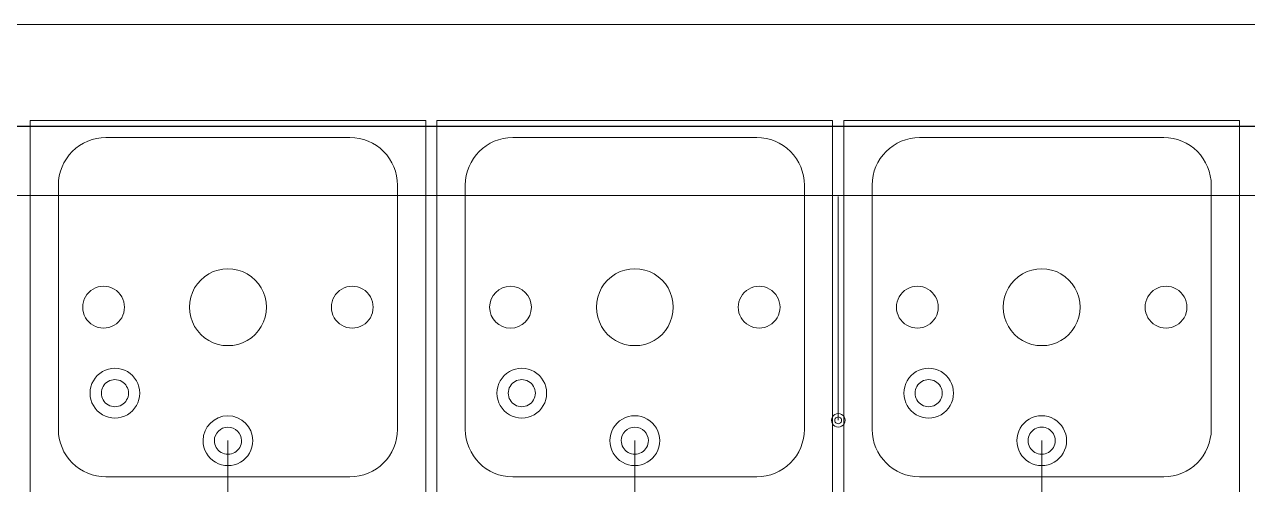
# Model space of a CAD drawing. Extents: x 0 to 220, y -90 to 1.
# Drawn here: x 125.8 to 179.9, y -21.5 to -1.2 of the extents above; entities that cross this region are included whole.
import ezdxf

# ---------------------------------------------------------------- set-up
doc = ezdxf.new("R2010")
doc.units = 0
doc.layers.get('0').update_dxf_attribs({"linetype": 'CONTINUOUS', "lineweight": 5})
doc.layers.add('Cork', color=7, linetype='CONTINUOUS', lineweight=25, true_color=0x000000)

msp = doc.modelspace()

# ---------------------------------------------------------------- linework, layer by layer
at = {"color": 7, "true_color": 0xffffff}
for points in [[(214.8078, -1.185184), (0.80772, -1.185184)], [(143.55826, -21.934444), (143.55826, -5.434604), (126.05766, -5.434604)], [(126.05766, -21.934444), (126.05766, -5.434604)], [(161.55924, -21.934444), (161.55924, -5.434604), (144.05864, -5.434604)], [(144.05864, -21.934444), (144.05864, -5.434604)], [(179.55768, -21.934444), (179.55768, -5.434604), (162.05962, -5.434604)], [(162.05962, -21.934444), (162.05962, -5.434604)], [(129.40792, -6.183904), (140.208, -6.183904)], [(147.4089, -6.183904), (158.20898, -6.183904)], [(165.40988, -6.183904), (176.20996, -6.183904)], [(127.30988, -8.284484), (127.30988, -19.084564)], [(142.30858, -8.284484), (142.30858, -19.084564)], [(145.30832, -8.284484), (145.30832, -19.084564)], [(160.30956, -8.284484), (160.30956, -19.084564)], [(163.3093, -8.284484), (163.3093, -19.084564)], [(178.308, -8.284484), (178.308, -19.084564)], [(193.87058, -8.746764), (118.74246, -8.746764)], [(161.80816, -18.683244), (161.80816, -8.784864)], [(134.80796, -19.584944), (134.80796, -22.683744)], [(152.80894, -19.584944), (152.80894, -22.683744)], [(170.80992, -19.584944), (170.80992, -22.683744)], [(140.208, -21.185144), (129.40792, -21.185144)], [(158.20898, -21.185144), (147.4089, -21.185144)], [(176.20996, -21.185144), (165.40988, -21.185144)]]:
    msp.add_lwpolyline(points, dxfattribs=at)
for points in [[(129.409952, -6.185276), (128.852986, -6.185257), (128.318825, -6.406497), (127.924983, -6.800325)], [(141.695001, -6.800325), (141.301159, -6.406497), (140.766998, -6.185257), (140.210032, -6.185276)], [(147.409916, -6.185276), (146.250191, -6.185377), (145.310101, -7.125547), (145.310098, -8.285272)], [(159.694965, -6.800325), (159.301123, -6.406497), (158.766962, -6.185257), (158.209996, -6.185276)], [(165.40988, -6.185276), (164.250155, -6.185377), (163.310065, -7.125547), (163.310062, -8.285272)], [(177.694929, -6.800325), (177.301087, -6.406497), (176.766926, -6.185257), (176.20996, -6.185276)], [(127.924983, -6.800325), (127.531141, -7.194153), (127.309881, -7.728305), (127.30988, -8.285272)], [(142.310104, -8.285272), (142.310103, -7.728305), (142.088843, -7.194153), (141.695001, -6.800325)], [(160.310068, -8.285272), (160.310067, -7.728305), (160.088807, -7.194153), (159.694965, -6.800325)], [(178.310032, -8.285272), (178.310031, -7.728305), (178.088771, -7.194153), (177.694929, -6.800325)], [(133.109993, -13.685286), (133.109993, -13.077935), (133.434011, -12.516719), (133.959992, -12.213044)], [(133.959992, -12.213044), (134.485974, -11.909368), (135.13401, -11.909368), (135.659992, -12.213044)], [(135.659992, -12.213044), (136.185973, -12.516719), (136.509991, -13.077935), (136.509991, -13.685286)], [(151.109957, -13.685286), (151.109957, -13.077935), (151.433975, -12.516719), (151.959956, -12.213044)], [(151.959956, -12.213044), (152.485938, -11.909368), (153.133974, -11.909368), (153.659956, -12.213044)], [(153.659956, -12.213044), (154.185937, -12.516719), (154.509955, -13.077935), (154.509955, -13.685286)], [(169.109921, -13.685286), (169.109921, -13.077935), (169.433939, -12.516719), (169.95992, -12.213044)], [(169.95992, -12.213044), (170.485902, -11.909368), (171.133938, -11.909368), (171.65992, -12.213044)], [(171.65992, -12.213044), (172.185901, -12.516719), (172.509919, -13.077935), (172.509919, -13.685286)], [(128.384877, -13.685286), (128.384877, -13.354816), (128.56118, -13.049449), (128.847376, -12.884213)], [(128.847376, -12.884213), (129.133572, -12.718978), (129.48618, -12.718978), (129.772376, -12.884213)], [(129.772376, -12.884213), (130.058572, -13.049449), (130.234875, -13.354816), (130.234875, -13.685286)], [(139.385109, -13.685286), (139.385109, -13.354816), (139.561412, -13.049449), (139.847608, -12.884213)], [(139.847608, -12.884213), (140.133804, -12.718978), (140.486412, -12.718978), (140.772608, -12.884213)], [(140.772608, -12.884213), (141.058804, -13.049449), (141.235107, -13.354816), (141.235107, -13.685286)], [(146.385095, -13.685286), (146.385095, -13.174423), (146.799231, -12.760287), (147.310094, -12.760287)], [(147.310094, -12.760287), (147.820957, -12.760287), (148.235093, -13.174423), (148.235093, -13.685286)], [(157.385073, -13.685286), (157.385073, -13.354816), (157.561376, -13.049449), (157.847572, -12.884213)], [(157.847572, -12.884213), (158.133768, -12.718978), (158.486376, -12.718978), (158.772572, -12.884213)], [(158.772572, -12.884213), (159.058768, -13.049449), (159.235071, -13.354816), (159.235071, -13.685286)], [(164.385059, -13.685286), (164.385059, -13.354816), (164.561362, -13.049449), (164.847558, -12.884213)], [(164.847558, -12.884213), (165.133754, -12.718978), (165.486362, -12.718978), (165.772558, -12.884213)], [(165.772558, -12.884213), (166.058754, -13.049449), (166.235057, -13.354816), (166.235057, -13.685286)], [(175.385037, -13.685286), (175.385037, -13.354816), (175.56134, -13.049449), (175.847536, -12.884213)], [(175.847536, -12.884213), (176.133732, -12.718978), (176.48634, -12.718978), (176.772536, -12.884213)], [(176.772536, -12.884213), (177.058732, -13.049449), (177.235035, -13.354816), (177.235035, -13.685286)], [(128.847376, -14.486359), (128.56118, -14.321124), (128.384877, -14.015757), (128.384877, -13.685286)], [(130.234875, -13.685286), (130.234875, -14.015757), (130.058572, -14.321124), (129.772376, -14.486359)], [(133.959992, -15.157529), (133.434011, -14.853853), (133.109993, -14.292638), (133.109993, -13.685286)], [(136.509991, -13.685286), (136.509991, -14.292638), (136.185973, -14.853853), (135.659992, -15.157529)], [(139.847608, -14.486359), (139.561412, -14.321124), (139.385109, -14.015757), (139.385109, -13.685286)], [(141.235107, -13.685286), (141.235107, -14.015757), (141.058804, -14.321124), (140.772608, -14.486359)], [(147.310094, -14.610286), (146.799231, -14.610286), (146.385095, -14.196149), (146.385095, -13.685286)], [(148.235093, -13.685286), (148.235093, -14.196149), (147.820957, -14.610286), (147.310094, -14.610286)], [(151.959956, -15.157529), (151.433975, -14.853853), (151.109957, -14.292638), (151.109957, -13.685286)], [(154.509955, -13.685286), (154.509955, -14.292638), (154.185937, -14.853853), (153.659956, -15.157529)], [(157.847572, -14.486359), (157.561376, -14.321124), (157.385073, -14.015757), (157.385073, -13.685286)], [(159.235071, -13.685286), (159.235071, -14.015757), (159.058768, -14.321124), (158.772572, -14.486359)], [(164.847558, -14.486359), (164.561362, -14.321124), (164.385059, -14.015757), (164.385059, -13.685286)], [(166.235057, -13.685286), (166.235057, -14.015757), (166.058754, -14.321124), (165.772558, -14.486359)], [(169.95992, -15.157529), (169.433939, -14.853853), (169.109921, -14.292638), (169.109921, -13.685286)], [(172.509919, -13.685286), (172.509919, -14.292638), (172.185901, -14.853853), (171.65992, -15.157529)], [(175.847536, -14.486359), (175.56134, -14.321124), (175.385037, -14.015757), (175.385037, -13.685286)], [(177.235035, -13.685286), (177.235035, -14.015757), (177.058732, -14.321124), (176.772536, -14.486359)], [(129.772376, -14.486359), (129.48618, -14.651595), (129.133572, -14.651595), (128.847376, -14.486359)], [(140.772608, -14.486359), (140.486412, -14.651595), (140.133804, -14.651595), (139.847608, -14.486359)], [(158.772572, -14.486359), (158.486376, -14.651595), (158.133768, -14.651595), (157.847572, -14.486359)], [(165.772558, -14.486359), (165.486362, -14.651595), (165.133754, -14.651595), (164.847558, -14.486359)], [(176.772536, -14.486359), (176.48634, -14.651595), (176.133732, -14.651595), (175.847536, -14.486359)], [(135.659992, -15.157529), (135.13401, -15.461204), (134.485974, -15.461204), (133.959992, -15.157529)], [(153.659956, -15.157529), (153.133974, -15.461204), (152.485938, -15.461204), (151.959956, -15.157529)], [(171.65992, -15.157529), (171.133938, -15.461204), (170.485902, -15.461204), (169.95992, -15.157529)], [(128.710002, -17.485279), (128.710002, -17.092286), (128.919661, -16.729147), (129.260002, -16.53265)], [(129.260002, -16.53265), (129.600343, -16.336154), (130.019661, -16.336154), (130.360002, -16.53265)], [(130.360002, -16.53265), (130.700343, -16.729147), (130.910002, -17.092286), (130.910002, -17.485279)], [(146.709966, -17.485279), (146.709966, -17.092286), (146.919625, -16.729147), (147.259966, -16.53265)], [(147.259966, -16.53265), (147.600307, -16.336154), (148.019625, -16.336154), (148.359966, -16.53265)], [(148.359966, -16.53265), (148.700307, -16.729147), (148.909966, -17.092286), (148.909966, -17.485279)], [(164.70993, -17.485279), (164.70993, -17.092286), (164.919589, -16.729147), (165.25993, -16.53265)], [(165.25993, -16.53265), (165.600271, -16.336154), (166.019589, -16.336154), (166.35993, -16.53265)], [(166.35993, -16.53265), (166.700271, -16.729147), (166.90993, -17.092286), (166.90993, -17.485279)], [(129.210003, -17.485279), (129.210003, -17.27092), (129.324362, -17.072844), (129.510003, -16.965665)], [(129.510003, -16.965665), (129.695643, -16.858485), (129.924361, -16.858485), (130.110001, -16.965665)], [(130.110001, -16.965665), (130.295642, -17.072844), (130.410001, -17.27092), (130.410001, -17.485279)], [(147.209967, -17.485279), (147.209967, -17.27092), (147.324326, -17.072844), (147.509967, -16.965665)], [(147.509967, -16.965665), (147.695607, -16.858485), (147.924325, -16.858485), (148.109965, -16.965665)], [(148.109965, -16.965665), (148.295606, -17.072844), (148.409965, -17.27092), (148.409965, -17.485279)], [(165.209931, -17.485279), (165.209931, -17.27092), (165.32429, -17.072844), (165.509931, -16.965665)], [(165.509931, -16.965665), (165.695571, -16.858485), (165.924289, -16.858485), (166.109929, -16.965665)], [(166.109929, -16.965665), (166.29557, -17.072844), (166.409929, -17.27092), (166.409929, -17.485279)], [(129.260002, -18.437907), (128.919661, -18.241411), (128.710002, -17.878271), (128.710002, -17.485279)], [(129.510003, -18.004893), (129.324362, -17.897713), (129.210003, -17.699638), (129.210003, -17.485279)], [(130.410001, -17.485279), (130.410001, -17.699638), (130.295642, -17.897713), (130.110001, -18.004893)], [(130.910002, -17.485279), (130.910002, -17.878271), (130.700343, -18.241411), (130.360002, -18.437907)], [(147.259966, -18.437907), (146.919625, -18.241411), (146.709966, -17.878271), (146.709966, -17.485279)], [(147.509967, -18.004893), (147.324326, -17.897713), (147.209967, -17.699638), (147.209967, -17.485279)], [(148.409965, -17.485279), (148.409965, -17.699638), (148.295606, -17.897713), (148.109965, -18.004893)], [(148.909966, -17.485279), (148.909966, -17.878271), (148.700307, -18.241411), (148.359966, -18.437907)], [(165.25993, -18.437907), (164.919589, -18.241411), (164.70993, -17.878271), (164.70993, -17.485279)], [(165.509931, -18.004893), (165.32429, -17.897713), (165.209931, -17.699638), (165.209931, -17.485279)], [(166.409929, -17.485279), (166.409929, -17.699638), (166.29557, -17.897713), (166.109929, -18.004893)], [(166.90993, -17.485279), (166.90993, -17.878271), (166.700271, -18.241411), (166.35993, -18.437907)], [(130.110001, -18.004893), (129.924361, -18.112072), (129.695643, -18.112072), (129.510003, -18.004893)], [(148.109965, -18.004893), (147.924325, -18.112072), (147.695607, -18.112072), (147.509967, -18.004893)], [(161.659938, -18.425469), (161.752758, -18.371879), (161.867118, -18.371879), (161.959938, -18.425469)], [(166.109929, -18.004893), (165.924289, -18.112072), (165.695571, -18.112072), (165.509931, -18.004893)], [(130.360002, -18.437907), (130.019661, -18.634403), (129.600343, -18.634403), (129.260002, -18.437907)], [(133.709992, -19.585275), (133.709992, -18.977761), (134.202479, -18.485274), (134.809992, -18.485274)], [(134.809992, -18.485274), (135.417505, -18.485274), (135.909992, -18.977761), (135.909992, -19.585275)], [(148.359966, -18.437907), (148.019625, -18.634403), (147.600307, -18.634403), (147.259966, -18.437907)], [(151.709956, -19.585275), (151.709956, -19.192282), (151.919615, -18.829142), (152.259956, -18.632646)], [(152.259956, -18.632646), (152.600297, -18.43615), (153.019615, -18.43615), (153.359956, -18.632646)], [(153.359956, -18.632646), (153.700297, -18.829142), (153.909956, -19.192282), (153.909956, -19.585275)], [(161.509939, -18.685276), (161.509939, -18.578097), (161.567118, -18.479059), (161.659938, -18.425469)], [(161.659938, -18.945083), (161.567118, -18.891494), (161.509939, -18.792456), (161.509939, -18.685276)], [(161.659938, -18.685276), (161.659938, -18.631686), (161.688528, -18.582167), (161.734938, -18.555373)], [(161.734938, -18.81518), (161.688528, -18.788385), (161.659938, -18.738866), (161.659938, -18.685276)], [(161.734938, -18.555373), (161.781348, -18.528578), (161.838528, -18.528578), (161.884938, -18.555373)], [(161.884938, -18.81518), (161.838528, -18.841975), (161.781348, -18.841975), (161.734938, -18.81518)], [(161.884938, -18.555373), (161.931348, -18.582167), (161.959938, -18.631686), (161.959938, -18.685276)], [(161.959938, -18.685276), (161.959938, -18.738866), (161.931348, -18.788385), (161.884938, -18.81518)], [(161.959938, -18.425469), (162.052758, -18.479059), (162.109937, -18.578097), (162.109937, -18.685276)], [(162.109937, -18.685276), (162.109937, -18.792456), (162.052758, -18.891494), (161.959938, -18.945083)], [(166.35993, -18.437907), (166.019589, -18.634403), (165.600271, -18.634403), (165.25993, -18.437907)], [(169.70992, -19.585275), (169.70992, -19.192282), (169.919579, -18.829142), (170.25992, -18.632646)], [(170.25992, -18.632646), (170.600261, -18.43615), (171.019579, -18.43615), (171.35992, -18.632646)], [(171.35992, -18.632646), (171.700261, -18.829142), (171.90992, -19.192282), (171.90992, -19.585275)], [(127.30988, -19.085276), (127.309881, -19.642242), (127.531141, -20.176395), (127.924983, -20.570222)], [(134.209993, -19.585275), (134.209993, -19.253904), (134.478622, -18.985276), (134.809992, -18.985276)], [(134.809992, -18.985276), (135.141362, -18.985276), (135.409991, -19.253904), (135.409991, -19.585275)], [(141.695001, -20.570222), (142.088843, -20.176395), (142.310103, -19.642242), (142.310104, -19.085276)], [(145.310098, -19.085276), (145.310101, -20.245001), (146.250191, -21.18517), (147.409916, -21.185271)], [(152.209957, -19.585275), (152.209957, -19.253904), (152.478586, -18.985276), (152.809956, -18.985276)], [(152.809956, -18.985276), (153.141326, -18.985276), (153.409955, -19.253904), (153.409955, -19.585275)], [(159.694965, -20.570222), (160.088807, -20.176395), (160.310067, -19.642242), (160.310068, -19.085276)], [(161.959938, -18.945083), (161.867118, -18.998673), (161.752758, -18.998673), (161.659938, -18.945083)], [(163.310062, -19.085276), (163.310065, -20.245001), (164.250155, -21.18517), (165.40988, -21.185271)], [(170.209921, -19.585275), (170.209921, -19.370916), (170.32428, -19.17284), (170.509921, -19.06566)], [(170.509921, -19.06566), (170.695561, -18.958481), (170.924279, -18.958481), (171.109919, -19.06566)], [(171.109919, -19.06566), (171.29556, -19.17284), (171.409919, -19.370916), (171.409919, -19.585275)], [(177.694929, -20.570222), (178.088771, -20.176395), (178.310031, -19.642242), (178.310032, -19.085276)], [(134.259992, -20.537903), (133.919651, -20.341407), (133.709992, -19.978267), (133.709992, -19.585275)], [(134.509993, -20.104889), (134.324352, -19.997709), (134.209993, -19.799633), (134.209993, -19.585275)], [(135.409991, -19.585275), (135.409991, -19.799633), (135.295632, -19.997709), (135.109991, -20.104889)], [(135.909992, -19.585275), (135.909992, -19.978267), (135.700333, -20.341407), (135.359992, -20.537903)], [(152.259956, -20.537903), (151.919615, -20.341407), (151.709956, -19.978267), (151.709956, -19.585275)], [(152.509957, -20.104889), (152.324316, -19.997709), (152.209957, -19.799633), (152.209957, -19.585275)], [(153.409955, -19.585275), (153.409955, -19.799633), (153.295596, -19.997709), (153.109955, -20.104889)], [(153.909956, -19.585275), (153.909956, -19.978267), (153.700297, -20.341407), (153.359956, -20.537903)], [(170.25992, -20.537903), (169.919579, -20.341407), (169.70992, -19.978267), (169.70992, -19.585275)], [(170.509921, -20.104889), (170.32428, -19.997709), (170.209921, -19.799633), (170.209921, -19.585275)], [(171.409919, -19.585275), (171.409919, -19.799633), (171.29556, -19.997709), (171.109919, -20.104889)], [(171.90992, -19.585275), (171.90992, -19.978267), (171.700261, -20.341407), (171.35992, -20.537903)], [(135.359992, -20.537903), (135.019651, -20.734399), (134.600333, -20.734399), (134.259992, -20.537903)], [(135.109991, -20.104889), (134.924351, -20.212068), (134.695633, -20.212068), (134.509993, -20.104889)], [(153.359956, -20.537903), (153.019615, -20.734399), (152.600297, -20.734399), (152.259956, -20.537903)], [(153.109955, -20.104889), (152.924315, -20.212068), (152.695597, -20.212068), (152.509957, -20.104889)], [(171.35992, -20.537903), (171.019579, -20.734399), (170.600261, -20.734399), (170.25992, -20.537903)], [(171.109919, -20.104889), (170.924279, -20.212068), (170.695561, -20.212068), (170.509921, -20.104889)], [(127.924983, -20.570222), (128.318825, -20.96405), (128.852986, -21.18529), (129.409952, -21.185271)], [(140.210032, -21.185271), (140.766998, -21.18529), (141.301159, -20.96405), (141.695001, -20.570222)], [(158.209996, -21.185271), (158.766962, -21.18529), (159.301123, -20.96405), (159.694965, -20.570222)], [(176.20996, -21.185271), (176.766926, -21.18529), (177.301087, -20.96405), (177.694929, -20.570222)]]:
    msp.add_open_spline(points, degree=3, dxfattribs=at)
at = {"layer": 'Cork', "color": 7, "true_color": 0xffffff}
msp.add_lwpolyline([(3.30962, -5.683524), (212.30844, -5.683524)], dxfattribs=at)

doc.saveas('drawing.dxf')
